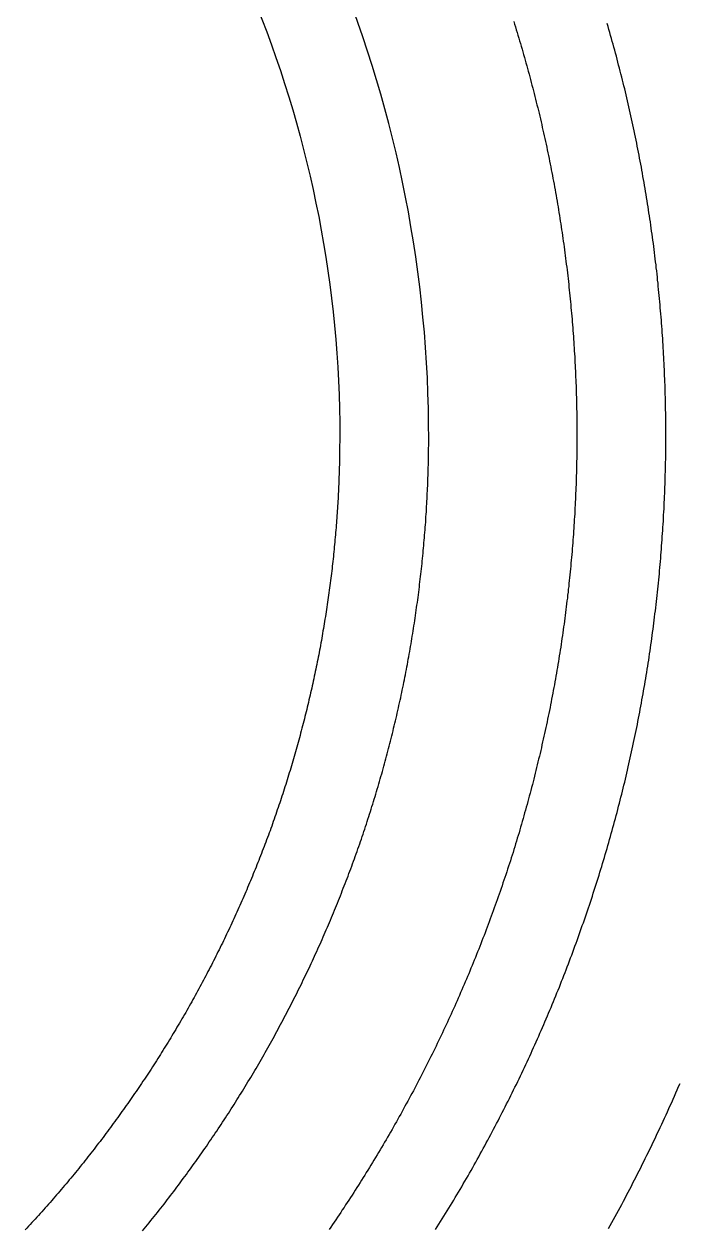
# Model space of a CAD drawing. Header units: inches. Extents: x -43479 to 56521, y -44741 to 59530.
# Drawn here: x 24122 to 25006, y 38047 to 39670 of the extents above; entities that cross this region are included whole.
import ezdxf

# ---------------------------------------------------------------- set-up
doc = ezdxf.new("R2010")
doc.units = ezdxf.units.IN
doc.header["$MEASUREMENT"] = 0

# ---------------------------------------------------------------- blocks, each defined once
blk = doc.blocks.new('kanishk_spiralEditV1')
for points in [[(4427.5, 2554.3), (4429.8, 2550.7), (4432, 2547.1), (4434.3, 2543.5), (4436.5, 2539.9), (4438.7, 2536.3), (4440.9, 2532.7), (4443.2, 2529.1), (4445.4, 2525.5), (4447.5, 2521.9), (4449.7, 2518.3), (4451.9, 2514.6), (4454.1, 2511), (4456.2, 2507.4), (4458.4, 2503.7), (4460.6, 2500.1), (4462.7, 2496.5), (4464.8, 2492.8), (4467, 2489.1), (4469.1, 2485.5), (4471.2, 2481.8), (4473.3, 2478.2), (4475.4, 2474.5), (4477.5, 2470.8), (4479.5, 2467.1), (4481.6, 2463.4), (4483.7, 2459.8), (4485.7, 2456.1), (4487.8, 2452.4), (4489.8, 2448.7), (4491.8, 2445), (4493.9, 2441.3), (4495.9, 2437.5), (4497.9, 2433.8), (4499.9, 2430.1), (4501.9, 2426.4), (4503.9, 2422.6), (4505.8, 2418.9), (4507.8, 2415.2), (4509.8, 2411.4), (4511.7, 2407.7), (4513.7, 2403.9), (4515.6, 2400.2), (4517.5, 2396.4), (4519.5, 2392.7), (4521.4, 2388.9), (4523.3, 2385.1), (4525.2, 2381.4), (4527.1, 2377.6), (4528.9, 2373.8), (4530.8, 2370), (4532.7, 2366.2), (4534.5, 2362.5), (4536.4, 2358.7), (4538.2, 2354.9), (4540, 2351.1), (4541.9, 2347.3), (4543.7, 2343.4), (4545.5, 2339.6), (4547.3, 2335.8), (4549.1, 2332), (4550.9, 2328.2), (4552.6, 2324.4), (4554.4, 2320.5), (4556.2, 2316.7), (4557.9, 2312.8), (4559.7, 2309), (4561.4, 2305.2), (4563.1, 2301.3), (4564.8, 2297.5), (4566.6, 2293.6), (4568.3, 2289.8), (4570, 2285.9), (4571.6, 2282), (4573.3, 2278.2), (4575, 2274.3), (4576.6, 2270.4), (4578.3, 2266.5), (4579.9, 2262.7), (4581.6, 2258.8), (4583.2, 2254.9), (4584.8, 2251), (4586.4, 2247.1), (4588, 2243.2), (4589.6, 2239.3), (4591.2, 2235.4), (4592.8, 2231.5), (4594.4, 2227.6), (4595.9, 2223.7), (4597.5, 2219.8), (4599, 2215.8), (4600.6, 2211.9), (4602.1, 2208), (4603.6, 2204.1), (4605.1, 2200.1), (4606.6, 2196.2), (4608.1, 2192.3), (4609.6, 2188.3), (4611.1, 2184.4), (4612.6, 2180.5), (4614, 2176.5), (4615.5, 2172.6), (4616.9, 2168.6), (4618.4, 2164.6), (4619.8, 2160.7), (4621.2, 2156.7), (4622.6, 2152.8), (4624, 2148.8), (4625.4, 2144.8), (4626.8, 2140.9), (4628.2, 2136.9), (4629.6, 2132.9), (4630.9, 2128.9), (4632.3, 2124.9), (4633.6, 2120.9), (4635, 2117), (4636.3, 2113), (4637.6, 2109), (4638.9, 2105), (4640.2, 2101), (4641.5, 2097), (4642.8, 2093), (4644.1, 2089), (4645.4, 2085), (4646.6, 2081), (4647.9, 2076.9), (4649.1, 2072.9), (4650.3, 2068.9), (4651.6, 2064.9), (4652.8, 2060.9), (4654, 2056.8), (4655.2, 2052.8), (4656.4, 2048.8), (4657.6, 2044.7), (4658.8, 2040.7), (4659.9, 2036.7), (4661.1, 2032.6), (4662.2, 2028.6), (4663.4, 2024.6), (4664.5, 2020.5), (4665.6, 2016.5), (4666.7, 2012.4), (4667.9, 2008.4), (4669, 2004.3), (4670, 2000.2), (4671.1, 1996.2), (4672.2, 1992.1), (4673.3, 1988.1), (4674.3, 1984), (4675.4, 1979.9), (4676.4, 1975.9), (4677.4, 1971.8), (4678.5, 1967.7), (4679.5, 1963.7), (4680.5, 1959.6), (4681.5, 1955.5), (4682.5, 1951.4), (4683.4, 1947.3), (4684.4, 1943.3), (4685.4, 1939.2), (4686.3, 1935.1), (4687.3, 1931), (4688.2, 1926.9), (4689.1, 1922.8), (4690, 1918.7), (4691, 1914.6), (4691.9, 1910.5), (4692.7, 1906.4), (4693.6, 1902.3), (4694.5, 1898.2), (4695.4, 1894.1), (4696.2, 1890), (4697.1, 1885.9), (4697.9, 1881.8), (4698.8, 1877.7), (4699.6, 1873.6), (4700.4, 1869.5), (4701.2, 1865.4), (4702, 1861.2), (4702.8, 1857.1), (4703.6, 1853), (4704.3, 1848.9), (4705.1, 1844.8), (4705.8, 1840.6), (4706.6, 1836.5), (4707.3, 1832.4), (4708.1, 1828.3), (4708.8, 1824.1), (4709.5, 1820), (4710.2, 1815.9), (4710.9, 1811.7), (4711.6, 1807.6), (4712.2, 1803.5), (4712.9, 1799.3), (4713.6, 1795.2), (4714.2, 1791.1), (4714.9, 1786.9), (4715.5, 1782.8), (4716.1, 1778.6), (4716.7, 1774.5), (4717.3, 1770.4), (4717.9, 1766.2), (4718.5, 1762.1), (4719.1, 1757.9), (4719.7, 1753.8), (4720.2, 1749.6), (4720.8, 1745.5), (4721.3, 1741.3), (4721.9, 1737.2), (4722.4, 1733), (4722.9, 1728.9), (4723.4, 1724.7), (4723.9, 1720.6), (4724.4, 1716.4), (4724.9, 1712.2), (4725.4, 1708.1), (4725.8, 1703.9), (4726.3, 1699.8), (4726.7, 1695.6), (4727.2, 1691.5), (4727.6, 1687.3), (4728, 1683.1), (4728.5, 1679), (4728.9, 1674.8), (4729.3, 1670.6), (4729.6, 1666.5), (4730, 1662.3), (4730.4, 1658.2), (4730.8, 1654), (4731.1, 1649.8), (4731.5, 1645.7), (4731.8, 1641.5), (4732.1, 1637.3), (4732.4, 1633.2), (4732.7, 1629), (4733, 1624.8), (4733.3, 1620.6), (4733.6, 1616.5), (4733.9, 1612.3), (4734.2, 1608.1), (4734.4, 1604), (4734.7, 1599.8), (4734.9, 1595.6), (4735.1, 1591.5), (4735.3, 1587.3), (4735.6, 1583.1), (4735.8, 1578.9), (4736, 1574.8), (4736.1, 1570.6), (4736.3, 1566.4), (4736.5, 1562.2), (4736.7, 1558.1), (4736.8, 1553.9), (4736.9, 1549.7), (4737.1, 1545.6), (4737.2, 1541.4), (4737.3, 1537.2), (4737.4, 1533), (4737.5, 1528.9), (4737.6, 1524.7), (4737.7, 1520.5), (4737.8, 1516.3), (4737.8, 1512.2), (4737.9, 1508), (4737.9, 1503.8), (4738, 1499.7), (4738, 1495.5), (4738, 1491.3), (4738, 1487.1), (4738, 1483), (4738, 1478.8), (4738, 1474.6), (4738, 1470.4), (4738, 1466.3), (4737.9, 1462.1), (4737.9, 1457.9), (4737.8, 1453.8), (4737.7, 1449.6), (4737.7, 1445.4), (4737.6, 1441.3), (4737.5, 1437.1), (4737.4, 1432.9), (4737.3, 1428.8), (4737.2, 1424.6), (4737, 1420.4), (4736.9, 1416.3), (4736.7, 1412.1), (4736.6, 1407.9), (4736.4, 1403.8), (4736.3, 1399.6), (4736.1, 1395.4), (4735.9, 1391.3), (4735.7, 1387.1), (4735.5, 1382.9), (4735.3, 1378.8), (4735, 1374.6), (4734.8, 1370.5), (4734.6, 1366.3), (4734.3, 1362.1), (4734.1, 1358), (4733.8, 1353.8), (4733.5, 1349.7), (4733.2, 1345.5), (4732.9, 1341.4), (4732.6, 1337.2), (4732.3, 1333.1), (4732, 1328.9), (4731.7, 1324.8), (4731.3, 1320.6), (4731, 1316.5), (4730.6, 1312.3), (4730.3, 1308.2), (4729.9, 1304), (4729.5, 1299.9), (4729.1, 1295.7), (4728.7, 1291.6), (4728.3, 1287.4), (4727.9, 1283.3), (4727.5, 1279.2), (4727, 1275), (4726.6, 1270.9), (4726.2, 1266.8), (4725.7, 1262.6), (4725.2, 1258.5), (4724.8, 1254.4), (4724.3, 1250.2), (4723.8, 1246.1), (4723.3, 1242), (4722.8, 1237.8), (4722.2, 1233.7), (4721.7, 1229.6), (4721.2, 1225.5), (4720.6, 1221.3), (4720.1, 1217.2), (4719.5, 1213.1), (4718.9, 1209), (4718.4, 1204.9), (4717.8, 1200.8), (4717.2, 1196.6), (4716.6, 1192.5), (4716, 1188.4), (4715.3, 1184.3), (4714.7, 1180.2), (4714.1, 1176.1), (4713.4, 1172), (4712.8, 1167.9), (4712.1, 1163.8), (4711.4, 1159.7), (4710.7, 1155.6), (4710.1, 1151.5), (4709.4, 1147.4), (4708.7, 1143.3), (4707.9, 1139.2), (4707.2, 1135.1), (4706.5, 1131), (4705.7, 1127), (4705, 1122.9), (4704.2, 1118.8), (4703.5, 1114.7), (4702.7, 1110.6), (4701.9, 1106.5), (4701.1, 1102.5), (4700.3, 1098.4), (4699.5, 1094.3), (4698.7, 1090.3), (4697.8, 1086.2), (4697, 1082.1), (4696.2, 1078.1), (4695.3, 1074), (4694.5, 1069.9), (4693.6, 1065.9), (4692.7, 1061.8), (4691.8, 1057.8), (4690.9, 1053.7), (4690, 1049.7), (4689.1, 1045.6), (4688.2, 1041.6), (4687.3, 1037.5), (4686.3, 1033.5), (4685.4, 1029.5), (4684.4, 1025.4), (4683.5, 1021.4), (4682.5, 1017.4), (4681.5, 1013.3), (4680.5, 1009.3), (4679.5, 1005.3), (4678.5, 1001.3), (4677.5, 997.2), (4676.5, 993.2), (4675.5, 989.2), (4674.4, 985.2), (4673.4, 981.2), (4672.3, 977.2), (4671.3, 973.2), (4670.2, 969.2), (4669.1, 965.2), (4668, 961.2), (4666.9, 957.2), (4665.8, 953.2), (4664.7, 949.2), (4663.6, 945.2), (4662.5, 941.2), (4661.3, 937.2), (4660.2, 933.2), (4659, 929.3)], [(4532.8, 926.3), (4534, 930.1), (4535.1, 933.8), (4536.3, 937.5), (4537.4, 941.2), (4538.6, 944.9), (4539.7, 948.7), (4540.8, 952.4), (4541.9, 956.1), (4543, 959.8), (4544.1, 963.6), (4545.2, 967.3), (4546.2, 971.1), (4547.3, 974.8), (4548.4, 978.5), (4549.4, 982.3), (4550.5, 986), (4551.5, 989.8), (4552.5, 993.5), (4553.5, 997.3), (4554.6, 1001.1), (4555.6, 1004.8), (4556.6, 1008.6), (4557.5, 1012.3), (4558.5, 1016.1), (4559.5, 1019.9), (4560.5, 1023.7), (4561.4, 1027.4), (4562.4, 1031.2), (4563.3, 1035), (4564.2, 1038.8), (4565.2, 1042.6), (4566.1, 1046.3), (4567, 1050.1), (4567.9, 1053.9), (4568.8, 1057.7), (4569.7, 1061.5), (4570.6, 1065.3), (4571.4, 1069.1), (4572.3, 1072.9), (4573.1, 1076.7), (4574, 1080.5), (4574.8, 1084.3), (4575.7, 1088.1), (4576.5, 1091.9), (4577.3, 1095.7), (4578.1, 1099.6), (4578.9, 1103.4), (4579.7, 1107.2), (4580.5, 1111), (4581.3, 1114.8), (4582, 1118.7), (4582.8, 1122.5), (4583.5, 1126.3), (4584.3, 1130.1), (4585, 1134), (4585.7, 1137.8), (4586.5, 1141.6), (4587.2, 1145.5), (4587.9, 1149.3), (4588.6, 1153.2), (4589.3, 1157), (4589.9, 1160.8), (4590.6, 1164.7), (4591.3, 1168.5), (4591.9, 1172.4), (4592.6, 1176.2), (4593.2, 1180.1), (4593.8, 1183.9), (4594.5, 1187.8), (4595.1, 1191.6), (4595.7, 1195.5), (4596.3, 1199.3), (4596.9, 1203.2), (4597.5, 1207.1), (4598, 1210.9), (4598.6, 1214.8), (4599.2, 1218.7), (4599.7, 1222.5), (4600.3, 1226.4), (4600.8, 1230.3), (4601.3, 1234.1), (4601.8, 1238), (4602.3, 1241.9), (4602.8, 1245.8), (4603.3, 1249.6), (4603.8, 1253.5), (4604.3, 1257.4), (4604.8, 1261.3), (4605.2, 1265.2), (4605.7, 1269), (4606.1, 1272.9), (4606.6, 1276.8), (4607, 1280.7), (4607.4, 1284.6), (4607.8, 1288.5), (4608.2, 1292.3), (4608.6, 1296.2), (4609, 1300.1), (4609.4, 1304), (4609.8, 1307.9), (4610.1, 1311.8), (4610.5, 1315.7), (4610.8, 1319.6), (4611.2, 1323.5), (4611.5, 1327.4), (4611.8, 1331.3), (4612.2, 1335.2), (4612.5, 1339.1), (4612.8, 1343), (4613.1, 1346.9), (4613.3, 1350.8), (4613.6, 1354.7), (4613.9, 1358.6), (4614.1, 1362.5), (4614.4, 1366.4), (4614.6, 1370.3), (4614.9, 1374.2), (4615.1, 1378.1), (4615.3, 1382), (4615.5, 1386), (4615.7, 1389.9), (4615.9, 1393.8), (4616.1, 1397.7), (4616.3, 1401.6), (4616.4, 1405.5), (4616.6, 1409.4), (4616.7, 1413.3), (4616.9, 1417.3), (4617, 1421.2), (4617.2, 1425.1), (4617.3, 1429), (4617.4, 1432.9), (4617.5, 1436.8), (4617.6, 1440.8), (4617.7, 1444.7), (4617.7, 1448.6), (4617.8, 1452.5), (4617.9, 1456.4), (4617.9, 1460.3), (4618, 1464.3), (4618, 1468.2), (4618, 1472.1), (4618.1, 1476), (4618.1, 1479.9), (4618.1, 1483.9), (4618.1, 1487.8), (4618.1, 1491.7), (4618, 1495.6), (4618, 1499.6), (4618, 1503.5), (4617.9, 1507.4), (4617.9, 1511.3), (4617.8, 1515.2), (4617.7, 1519.2), (4617.7, 1523.1), (4617.6, 1527), (4617.5, 1530.9), (4617.4, 1534.8), (4617.3, 1538.8), (4617.2, 1542.7), (4617, 1546.6), (4616.9, 1550.5), (4616.7, 1554.5), (4616.6, 1558.4), (4616.4, 1562.3), (4616.3, 1566.2), (4616.1, 1570.1), (4615.9, 1574.1), (4615.7, 1578), (4615.5, 1581.9), (4615.3, 1585.8), (4615.1, 1589.8), (4614.9, 1593.7), (4614.6, 1597.6), (4614.4, 1601.5), (4614.1, 1605.4), (4613.9, 1609.4), (4613.6, 1613.3), (4613.3, 1617.2), (4613, 1621.1), (4612.7, 1625), (4612.4, 1628.9), (4612.1, 1632.9), (4611.8, 1636.8), (4611.5, 1640.7), (4611.2, 1644.6), (4610.8, 1648.5), (4610.5, 1652.4), (4610.1, 1656.4), (4609.7, 1660.3), (4609.4, 1664.2), (4609, 1668.1), (4608.6, 1672), (4608.2, 1675.9), (4607.8, 1679.8), (4607.4, 1683.7), (4607, 1687.6), (4606.5, 1691.6), (4606.1, 1695.5), (4605.6, 1699.4), (4605.2, 1703.3), (4604.7, 1707.2), (4604.2, 1711.1), (4603.8, 1715), (4603.3, 1718.9), (4602.8, 1722.8), (4602.3, 1726.7), (4601.7, 1730.6), (4601.2, 1734.5), (4600.7, 1738.4), (4600.2, 1742.3), (4599.6, 1746.2), (4599.1, 1750.1), (4598.5, 1754), (4597.9, 1757.9), (4597.3, 1761.8), (4596.8, 1765.7), (4596.2, 1769.6), (4595.6, 1773.5), (4594.9, 1777.3), (4594.3, 1781.2), (4593.7, 1785.1), (4593.1, 1789), (4592.4, 1792.9), (4591.8, 1796.8), (4591.1, 1800.7), (4590.4, 1804.5), (4589.7, 1808.4), (4589.1, 1812.3), (4588.4, 1816.2), (4587.7, 1820.1), (4587, 1823.9), (4586.2, 1827.8), (4585.5, 1831.7), (4584.8, 1835.6), (4584, 1839.4), (4583.3, 1843.3), (4582.5, 1847.2), (4581.8, 1851), (4581, 1854.9), (4580.2, 1858.8), (4579.4, 1862.6), (4578.6, 1866.5), (4577.8, 1870.3), (4577, 1874.2), (4576.2, 1878), (4575.3, 1881.9), (4574.5, 1885.8), (4573.6, 1889.6), (4572.8, 1893.5), (4571.9, 1897.3), (4571, 1901.2), (4570.2, 1905), (4569.3, 1908.8), (4568.4, 1912.7), (4567.5, 1916.5), (4566.5, 1920.4), (4565.6, 1924.2), (4564.7, 1928), (4563.8, 1931.9), (4562.8, 1935.7), (4561.9, 1939.5), (4560.9, 1943.4), (4559.9, 1947.2), (4558.9, 1951), (4558, 1954.8), (4557, 1958.6), (4556, 1962.5), (4554.9, 1966.3), (4553.9, 1970.1), (4552.9, 1973.9), (4551.9, 1977.7), (4550.8, 1981.5), (4549.8, 1985.3), (4548.7, 1989.1), (4547.6, 1992.9), (4546.6, 1996.8), (4545.5, 2000.5), (4544.4, 2004.3), (4543.3, 2008.1), (4542.2, 2011.9), (4541.1, 2015.7), (4540, 2019.5), (4538.8, 2023.3), (4537.7, 2027.1), (4536.5, 2030.9), (4535.4, 2034.6), (4534.2, 2038.4), (4533, 2042.2), (4531.9, 2046), (4530.7, 2049.7), (4529.5, 2053.5), (4528.3, 2057.3), (4527.1, 2061), (4525.9, 2064.8), (4524.6, 2068.6), (4523.4, 2072.3), (4522.1, 2076.1), (4520.9, 2079.8), (4519.6, 2083.6), (4518.4, 2087.3), (4517.1, 2091.1), (4515.8, 2094.8), (4514.5, 2098.6), (4513.2, 2102.3), (4511.9, 2106), (4510.6, 2109.8), (4509.3, 2113.5), (4508, 2117.2), (4506.6, 2120.9), (4505.3, 2124.7), (4503.9, 2128.4), (4502.6, 2132.1), (4501.2, 2135.8), (4499.8, 2139.5), (4498.4, 2143.2), (4497, 2146.9), (4495.6, 2150.6), (4494.2, 2154.3), (4492.8, 2158), (4491.4, 2161.7), (4490, 2165.4), (4488.5, 2169.1), (4487.1, 2172.8), (4485.6, 2176.5), (4484.1, 2180.2), (4482.7, 2183.8), (4481.2, 2187.5), (4479.7, 2191.2), (4478.2, 2194.9), (4476.7, 2198.5), (4475.2, 2202.2), (4473.7, 2205.9), (4472.2, 2209.5), (4470.6, 2213.2), (4469.1, 2216.8), (4467.5, 2220.5), (4466, 2224.1), (4464.4, 2227.8), (4462.8, 2231.4), (4461.3, 2235), (4459.7, 2238.7), (4458.1, 2242.3), (4456.5, 2245.9), (4454.9, 2249.5), (4453.3, 2253.2), (4451.6, 2256.8), (4450, 2260.4), (4448.4, 2264), (4446.7, 2267.6), (4445, 2271.2), (4443.4, 2274.8), (4441.7, 2278.4), (4440, 2282), (4438.3, 2285.6), (4436.7, 2289.2), (4435, 2292.8), (4433.2, 2296.4), (4431.5, 2299.9), (4429.8, 2303.5), (4428.1, 2307.1), (4426.3, 2310.6), (4424.6, 2314.2), (4422.8, 2317.8), (4421.1, 2321.3), (4419.3, 2324.9), (4417.5, 2328.4), (4415.7, 2332), (4413.9, 2335.5), (4412.1, 2339.1), (4410.3, 2342.6), (4408.5, 2346.1), (4406.7, 2349.7), (4404.9, 2353.2), (4403, 2356.7), (4401.2, 2360.2), (4399.3, 2363.7), (4397.5, 2367.2), (4395.6, 2370.8), (4393.7, 2374.3), (4391.8, 2377.8), (4389.9, 2381.3), (4388, 2384.7), (4386.1, 2388.2), (4384.2, 2391.7), (4382.3, 2395.2), (4380.4, 2398.7), (4378.5, 2402.1), (4376.5, 2405.6), (4374.6, 2409.1), (4372.6, 2412.5), (4370.6, 2416), (4368.7, 2419.4), (4366.7, 2422.9), (4364.7, 2426.3), (4362.7, 2429.8), (4360.7, 2433.2), (4358.7, 2436.7), (4356.7, 2440.1), (4354.7, 2443.5), (4352.6, 2446.9), (4350.6, 2450.3), (4348.6, 2453.8), (4346.5, 2457.2), (4344.4, 2460.6), (4342.4, 2464), (4340.3, 2467.4), (4338.2, 2470.8), (4336.1, 2474.1), (4334, 2477.5), (4331.9, 2480.9), (4329.8, 2484.3), (4327.7, 2487.7), (4325.6, 2491), (4323.5, 2494.4), (4321.3, 2497.7), (4319.2, 2501.1), (4317, 2504.5), (4314.9, 2507.8), (4312.7, 2511.1), (4310.5, 2514.5), (4308.3, 2517.8), (4306.1, 2521.1), (4304, 2524.5), (4301.7, 2527.8), (4299.5, 2531.1), (4297.3, 2534.4), (4295.1, 2537.7), (4292.9, 2541), (4290.6, 2544.3), (4288.4, 2547.6), (4286.1, 2550.9), (4283.9, 2554.2)], [(4756.7, 2357.9), (4754.8, 2362.2), (4753, 2366.4), (4751.1, 2370.7), (4749.2, 2374.9), (4747.3, 2379.1), (4745.5, 2383.4), (4743.6, 2387.6), (4741.6, 2391.8), (4739.7, 2396.1), (4737.8, 2400.3), (4735.9, 2404.5), (4733.9, 2408.7), (4732, 2412.9), (4730, 2417.1), (4728, 2421.3), (4726.1, 2425.5), (4724.1, 2429.7), (4722.1, 2433.9), (4720.1, 2438.1), (4718.1, 2442.2), (4716, 2446.4), (4714, 2450.6), (4712, 2454.7), (4709.9, 2458.9), (4707.9, 2463.1), (4705.8, 2467.2), (4703.7, 2471.4), (4701.6, 2475.5), (4699.5, 2479.6), (4697.4, 2483.8), (4695.3, 2487.9), (4693.2, 2492), (4691.1, 2496.2), (4688.9, 2500.3), (4686.8, 2504.4), (4684.6, 2508.5), (4682.5, 2512.6), (4680.3, 2516.7), (4678.1, 2520.8), (4675.9, 2524.9), (4673.7, 2529), (4671.5, 2533.1), (4669.3, 2537.2), (4667.1, 2541.2), (4664.8, 2545.3), (4662.6, 2549.4), (4660.3, 2553.5)]]:
    blk.add_lwpolyline(points)
for points in [[(4032.2, 2556.1), (4034.5, 2553.4), (4036.8, 2550.6), (4039, 2547.8), (4041.3, 2545.1), (4043.5, 2542.3), (4045.8, 2539.5), (4048, 2536.7), (4050.2, 2533.9), (4052.4, 2531.1), (4054.7, 2528.3), (4056.9, 2525.5), (4059.1, 2522.7), (4061.3, 2519.9), (4063.5, 2517), (4065.6, 2514.2), (4067.8, 2511.4), (4070, 2508.5), (4072.2, 2505.7), (4074.3, 2502.9), (4076.5, 2500), (4078.6, 2497.2), (4080.8, 2494.3), (4082.9, 2491.4), (4085, 2488.6), (4087.2, 2485.7), (4089.3, 2482.8), (4091.4, 2480), (4093.5, 2477.1), (4095.6, 2474.2), (4097.7, 2471.3), (4099.8, 2468.4), (4101.9, 2465.5), (4103.9, 2462.6), (4106, 2459.7), (4108.1, 2456.8), (4110.1, 2453.9), (4112.2, 2450.9), (4114.2, 2448), (4116.2, 2445.1), (4118.3, 2442.2), (4120.3, 2439.2), (4122.3, 2436.3), (4124.3, 2433.3), (4126.3, 2430.4), (4128.3, 2427.4), (4130.3, 2424.5), (4132.3, 2421.5), (4134.3, 2418.5), (4136.3, 2415.6), (4138.2, 2412.6), (4140.2, 2409.6), (4142.2, 2406.6), (4144.1, 2403.7), (4146.1, 2400.7), (4148, 2397.7), (4149.9, 2394.7), (4151.8, 2391.7), (4153.8, 2388.7), (4155.7, 2385.7), (4157.6, 2382.7), (4159.5, 2379.7), (4161.4, 2376.6), (4163.2, 2373.6), (4165.1, 2370.6), (4167, 2367.6), (4168.9, 2364.5), (4170.7, 2361.5), (4172.6, 2358.4), (4174.4, 2355.4), (4176.3, 2352.3), (4178.1, 2349.3), (4179.9, 2346.2), (4181.7, 2343.2), (4183.5, 2340.1), (4185.4, 2337.1), (4187.2, 2334), (4188.9, 2330.9), (4190.7, 2327.8), (4192.5, 2324.8), (4194.3, 2321.7), (4196.1, 2318.6), (4197.8, 2315.5), (4199.6, 2312.4), (4201.3, 2309.3), (4203.1, 2306.2), (4204.8, 2303.1), (4206.5, 2300), (4208.2, 2296.9), (4210, 2293.7), (4211.7, 2290.6), (4213.4, 2287.5), (4215.1, 2284.4), (4216.7, 2281.3), (4218.4, 2278.1), (4220.1, 2275), (4221.8, 2271.8), (4223.4, 2268.7), (4225.1, 2265.6), (4226.7, 2262.4), (4228.4, 2259.3), (4230, 2256.1), (4231.6, 2252.9), (4233.3, 2249.8), (4234.9, 2246.6), (4236.5, 2243.4), (4238.1, 2240.3), (4239.7, 2237.1), (4241.3, 2233.9), (4242.8, 2230.7), (4244.4, 2227.6), (4246, 2224.4), (4247.5, 2221.2), (4249.1, 2218), (4250.6, 2214.8), (4252.2, 2211.6), (4253.7, 2208.4), (4255.2, 2205.2), (4256.8, 2202), (4258.3, 2198.8), (4259.8, 2195.6), (4261.3, 2192.3), (4262.8, 2189.1), (4264.2, 2185.9), (4265.7, 2182.7), (4267.2, 2179.4), (4268.7, 2176.2), (4270.1, 2173), (4271.6, 2169.7), (4273, 2166.5), (4274.4, 2163.3), (4275.9, 2160), (4277.3, 2156.8), (4278.7, 2153.5), (4280.1, 2150.3), (4281.5, 2147), (4282.9, 2143.7), (4284.3, 2140.5), (4285.7, 2137.2), (4287.1, 2133.9), (4288.4, 2130.7), (4289.8, 2127.4), (4291.2, 2124.1), (4292.5, 2120.8), (4293.8, 2117.6), (4295.2, 2114.3), (4296.5, 2111), (4297.8, 2107.7), (4299.1, 2104.4), (4300.4, 2101.1), (4301.7, 2097.8), (4303, 2094.5), (4304.3, 2091.2), (4305.6, 2087.9), (4306.9, 2084.6), (4308.1, 2081.3), (4309.4, 2078), (4310.6, 2074.7), (4311.9, 2071.4), (4313.1, 2068.1), (4314.3, 2064.7), (4315.5, 2061.4), (4316.8, 2058.1), (4318, 2054.8), (4319.2, 2051.4), (4320.4, 2048.1), (4321.5, 2044.8), (4322.7, 2041.4), (4323.9, 2038.1), (4325.1, 2034.7), (4326.2, 2031.4), (4327.4, 2028.1), (4328.5, 2024.7), (4329.6, 2021.4), (4330.8, 2018), (4331.9, 2014.6), (4333, 2011.3), (4334.1, 2007.9), (4335.2, 2004.6), (4336.3, 2001.2), (4337.4, 1997.8), (4338.5, 1994.5), (4339.5, 1991.1), (4340.6, 1987.7), (4341.7, 1984.4), (4342.7, 1981), (4343.8, 1977.6), (4344.8, 1974.2), (4345.8, 1970.9), (4346.9, 1967.5), (4347.9, 1964.1), (4348.9, 1960.7), (4349.9, 1957.3), (4350.9, 1953.9), (4351.9, 1950.5), (4352.8, 1947.1), (4353.8, 1943.7), (4354.8, 1940.3), (4355.7, 1936.9), (4356.7, 1933.5), (4357.6, 1930.1), (4358.6, 1926.7), (4359.5, 1923.3), (4360.4, 1919.9), (4361.3, 1916.5), (4362.2, 1913.1), (4363.1, 1909.7), (4364, 1906.3), (4364.9, 1902.9), (4365.8, 1899.4), (4366.7, 1896), (4367.5, 1892.6), (4368.4, 1889.2), (4369.2, 1885.7), (4370.1, 1882.3), (4370.9, 1878.9), (4371.7, 1875.5), (4372.6, 1872), (4373.4, 1868.6), (4374.2, 1865.2), (4375, 1861.7), (4375.8, 1858.3), (4376.5, 1854.9), (4377.3, 1851.4), (4378.1, 1848), (4378.9, 1844.5), (4379.6, 1841.1), (4380.4, 1837.6), (4381.1, 1834.2), (4381.8, 1830.7), (4382.6, 1827.3), (4383.3, 1823.8), (4384, 1820.4), (4384.7, 1816.9), (4385.4, 1813.5), (4386.1, 1810), (4386.8, 1806.6), (4387.4, 1803.1), (4388.1, 1799.7), (4388.8, 1796.2), (4389.4, 1792.7), (4390.1, 1789.3), (4390.7, 1785.8), (4391.3, 1782.4), (4392, 1778.9), (4392.6, 1775.4), (4393.2, 1771.9), (4393.8, 1768.5), (4394.4, 1765), (4395, 1761.5), (4395.5, 1758.1), (4396.1, 1754.6), (4396.7, 1751.1), (4397.2, 1747.6), (4397.8, 1744.2), (4398.3, 1740.7), (4398.9, 1737.2), (4399.4, 1733.7), (4399.9, 1730.3), (4400.4, 1726.8), (4400.9, 1723.3), (4401.4, 1719.8), (4401.9, 1716.3), (4402.4, 1712.8), (4402.9, 1709.4), (4403.4, 1705.9), (4403.8, 1702.4), (4404.3, 1698.9), (4404.7, 1695.4), (4405.2, 1691.9), (4405.6, 1688.4), (4406, 1685), (4406.4, 1681.5), (4406.9, 1678), (4407.3, 1674.5), (4407.7, 1671), (4408, 1667.5), (4408.4, 1664), (4408.8, 1660.5), (4409.2, 1657), (4409.5, 1653.5), (4409.9, 1650), (4410.2, 1646.5), (4410.6, 1643), (4410.9, 1639.5), (4411.2, 1636), (4411.5, 1632.5), (4411.8, 1629), (4412.1, 1625.5), (4412.4, 1622), (4412.7, 1618.5), (4413, 1615), (4413.3, 1611.5), (4413.5, 1608), (4413.8, 1604.5), (4414.1, 1601), (4414.3, 1597.5), (4414.5, 1594), (4414.8, 1590.5), (4415, 1587), (4415.2, 1583.5), (4415.4, 1580), (4415.6, 1576.5), (4415.8, 1573), (4416, 1569.5), (4416.1, 1566), (4416.3, 1562.5), (4416.5, 1559), (4416.6, 1555.5), (4416.8, 1552), (4416.9, 1548.5), (4417, 1545), (4417.2, 1541.5), (4417.3, 1538), (4417.4, 1534.5), (4417.5, 1531), (4417.6, 1527.5), (4417.7, 1524), (4417.8, 1520.5), (4417.8, 1517), (4417.9, 1513.5), (4418, 1509.9, -0.197635), (3950.5, 324, -0.419989)], [(3879, 422.9, 0.193371), (4298.1, 1504.4), (4298, 1507.7), (4298, 1510.9), (4297.9, 1514.2), (4297.9, 1517.4), (4297.8, 1520.7), (4297.7, 1523.9), (4297.6, 1527.2), (4297.5, 1530.4), (4297.4, 1533.7), (4297.3, 1537), (4297.2, 1540.2), (4297.1, 1543.5), (4296.9, 1546.7), (4296.8, 1550), (4296.7, 1553.2), (4296.5, 1556.5), (4296.4, 1559.7), (4296.2, 1563), (4296, 1566.2), (4295.9, 1569.5), (4295.7, 1572.7), (4295.5, 1576), (4295.3, 1579.2), (4295.1, 1582.5), (4294.9, 1585.7), (4294.7, 1589), (4294.4, 1592.2), (4294.2, 1595.5), (4294, 1598.7), (4293.7, 1602), (4293.5, 1605.2), (4293.2, 1608.5), (4292.9, 1611.7), (4292.7, 1615), (4292.4, 1618.2), (4292.1, 1621.5), (4291.8, 1624.7), (4291.5, 1628), (4291.2, 1631.2), (4290.9, 1634.5), (4290.6, 1637.7), (4290.3, 1641), (4289.9, 1644.2), (4289.6, 1647.5), (4289.2, 1650.7), (4288.9, 1654), (4288.5, 1657.2), (4288.1, 1660.4), (4287.8, 1663.7), (4287.4, 1666.9), (4287, 1670.2), (4286.6, 1673.4), (4286.2, 1676.6), (4285.8, 1679.9), (4285.4, 1683.1), (4285, 1686.4), (4284.5, 1689.6), (4284.1, 1692.8), (4283.7, 1696.1), (4283.2, 1699.3), (4282.7, 1702.5), (4282.3, 1705.8), (4281.8, 1709), (4281.3, 1712.2), (4280.9, 1715.5), (4280.4, 1718.7), (4279.9, 1721.9), (4279.4, 1725.2), (4278.9, 1728.4), (4278.3, 1731.6), (4277.8, 1734.8), (4277.3, 1738.1), (4276.7, 1741.3), (4276.2, 1744.5), (4275.6, 1747.7), (4275.1, 1751), (4274.5, 1754.2), (4274, 1757.4), (4273.4, 1760.6), (4272.8, 1763.8), (4272.2, 1767.1), (4271.6, 1770.3), (4271, 1773.5), (4270.4, 1776.7), (4269.8, 1779.9), (4269.1, 1783.1), (4268.5, 1786.3), (4267.9, 1789.5), (4267.2, 1792.8), (4266.6, 1796), (4265.9, 1799.2), (4265.2, 1802.4), (4264.6, 1805.6), (4263.9, 1808.8), (4263.2, 1812), (4262.5, 1815.2), (4261.8, 1818.4), (4261.1, 1821.6), (4260.4, 1824.8), (4259.7, 1828), (4258.9, 1831.2), (4258.2, 1834.3), (4257.5, 1837.5), (4256.7, 1840.7), (4256, 1843.9), (4255.2, 1847.1), (4254.4, 1850.3), (4253.6, 1853.5), (4252.9, 1856.7), (4252.1, 1859.8), (4251.3, 1863), (4250.5, 1866.2), (4249.7, 1869.4), (4248.9, 1872.5), (4248, 1875.7), (4247.2, 1878.9), (4246.4, 1882.1), (4245.5, 1885.2), (4244.7, 1888.4), (4243.8, 1891.6), (4243, 1894.7), (4242.1, 1897.9), (4241.2, 1901.1), (4240.3, 1904.2), (4239.4, 1907.4), (4238.6, 1910.5), (4237.7, 1913.7), (4236.7, 1916.8), (4235.8, 1920), (4234.9, 1923.1), (4234, 1926.3), (4233, 1929.4), (4232.1, 1932.6), (4231.2, 1935.7), (4230.2, 1938.9), (4229.2, 1942), (4228.3, 1945.1), (4227.3, 1948.3), (4226.3, 1951.4), (4225.3, 1954.5), (4224.3, 1957.7), (4223.3, 1960.8), (4222.3, 1963.9), (4221.3, 1967), (4220.3, 1970.2), (4219.2, 1973.3), (4218.2, 1976.4), (4217.2, 1979.5), (4216.1, 1982.6), (4215.1, 1985.8), (4214, 1988.9), (4212.9, 1992), (4211.9, 1995.1), (4210.8, 1998.2), (4209.7, 2001.3), (4208.6, 2004.4), (4207.5, 2007.5), (4206.4, 2010.6), (4205.3, 2013.7), (4204.2, 2016.8), (4203, 2019.9), (4201.9, 2022.9), (4200.8, 2026), (4199.6, 2029.1), (4198.5, 2032.2), (4197.3, 2035.3), (4196.1, 2038.3), (4195, 2041.4), (4193.8, 2044.5), (4192.6, 2047.6), (4191.4, 2050.6), (4190.2, 2053.7), (4189, 2056.8), (4187.8, 2059.8), (4186.6, 2062.9), (4185.3, 2065.9), (4184.1, 2069), (4182.9, 2072), (4181.6, 2075.1), (4180.4, 2078.1), (4179.1, 2081.2), (4177.9, 2084.2), (4176.6, 2087.3), (4175.3, 2090.3), (4174, 2093.3), (4172.7, 2096.4), (4171.4, 2099.4), (4170.1, 2102.4), (4168.8, 2105.4), (4167.5, 2108.5), (4166.2, 2111.5), (4164.9, 2114.5), (4163.5, 2117.5), (4162.2, 2120.5), (4160.8, 2123.5), (4159.5, 2126.5), (4158.1, 2129.5), (4156.8, 2132.5), (4155.4, 2135.5), (4154, 2138.5), (4152.6, 2141.5), (4151.2, 2144.5), (4149.8, 2147.5), (4148.4, 2150.5), (4147, 2153.5), (4145.6, 2156.4), (4144.2, 2159.4), (4142.7, 2162.4), (4141.3, 2165.4), (4139.9, 2168.3), (4138.4, 2171.3), (4137, 2174.3), (4135.5, 2177.2), (4134, 2180.2), (4132.6, 2183.1), (4131.1, 2186.1), (4129.6, 2189), (4128.1, 2192), (4126.6, 2194.9), (4125.1, 2197.9), (4123.6, 2200.8), (4122.1, 2203.7), (4120.5, 2206.6), (4119, 2209.6), (4117.5, 2212.5), (4115.9, 2215.4), (4114.4, 2218.3), (4112.8, 2221.3), (4111.3, 2224.2), (4109.7, 2227.1), (4108.1, 2230), (4106.5, 2232.9), (4105, 2235.8), (4103.4, 2238.7), (4101.8, 2241.6), (4100.2, 2244.5), (4098.5, 2247.3), (4096.9, 2250.2), (4095.3, 2253.1), (4093.7, 2256), (4092, 2258.9), (4090.4, 2261.7), (4088.7, 2264.6), (4087.1, 2267.5), (4085.4, 2270.3), (4083.8, 2273.2), (4082.1, 2276), (4080.4, 2278.9), (4078.7, 2281.7), (4077, 2284.6), (4075.3, 2287.4), (4073.6, 2290.3), (4071.9, 2293.1), (4070.2, 2295.9), (4068.5, 2298.7), (4066.8, 2301.6), (4065, 2304.4), (4063.3, 2307.2), (4061.5, 2310), (4059.8, 2312.8), (4058, 2315.6), (4056.3, 2318.4), (4054.5, 2321.2), (4052.7, 2324), (4050.9, 2326.8), (4049.2, 2329.6), (4047.4, 2332.4), (4045.6, 2335.2), (4043.8, 2338), (4042, 2340.7), (4040.1, 2343.5), (4038.3, 2346.3), (4036.5, 2349), (4034.7, 2351.8), (4032.8, 2354.5), (4031, 2357.3), (4029.1, 2360.1), (4027.3, 2362.8), (4025.4, 2365.5), (4023.5, 2368.3), (4021.6, 2371), (4019.8, 2373.7), (4017.9, 2376.5), (4016, 2379.2), (4014.1, 2381.9), (4012.2, 2384.6), (4010.3, 2387.3), (4008.3, 2390), (4006.4, 2392.7), (4004.5, 2395.4), (4002.6, 2398.1), (4000.6, 2400.8), (3998.7, 2403.5), (3996.7, 2406.2), (3994.8, 2408.9), (3992.8, 2411.6), (3990.8, 2414.2), (3988.9, 2416.9), (3986.9, 2419.6), (3984.9, 2422.2), (3982.9, 2424.9), (3980.9, 2427.5), (3978.9, 2430.2), (3976.9, 2432.8), (3974.9, 2435.5), (3972.9, 2438.1), (3970.8, 2440.7), (3968.8, 2443.4), (3966.8, 2446), (3964.7, 2448.6), (3962.7, 2451.2), (3960.6, 2453.8), (3958.6, 2456.4), (3956.5, 2459), (3954.4, 2461.6), (3952.4, 2464.2), (3950.3, 2466.8), (3948.2, 2469.4), (3946.1, 2472), (3944, 2474.6), (3941.9, 2477.2), (3939.8, 2479.7), (3937.7, 2482.3), (3935.5, 2484.9), (3933.4, 2487.4), (3931.3, 2490), (3929.1, 2492.5), (3927, 2495.1), (3924.9, 2497.6), (3922.7, 2500.1), (3920.5, 2502.7), (3918.4, 2505.2), (3916.2, 2507.7), (3914, 2510.2), (3911.9, 2512.7), (3909.7, 2515.2), (3907.5, 2517.8), (3905.3, 2520.3), (3903.1, 2522.8), (3900.9, 2525.2), (3898.7, 2527.7), (3896.4, 2530.2), (3894.2, 2532.7), (3892, 2535.2), (3889.8, 2537.6), (3887.5, 2540.1), (3885.3, 2542.6), (3883, 2545), (3880.8, 2547.5), (3878.5, 2549.9), (3876.2, 2552.3), (3874, 2554.8)]]:
    blk.add_lwpolyline(points, format="xyb")

msp = doc.modelspace()

# ---------------------------------------------------------------- linework, layer by layer
msp.add_circle((6520.5, 9529.6), 50000)

# ---------------------------------------------------------------- block references
at = {"xscale": -1, "rotation": 180}
msp.add_blockref('kanishk_spiralEditV1', (20250, 40600), dxfattribs=at)

doc.saveas('drawing.dxf')
